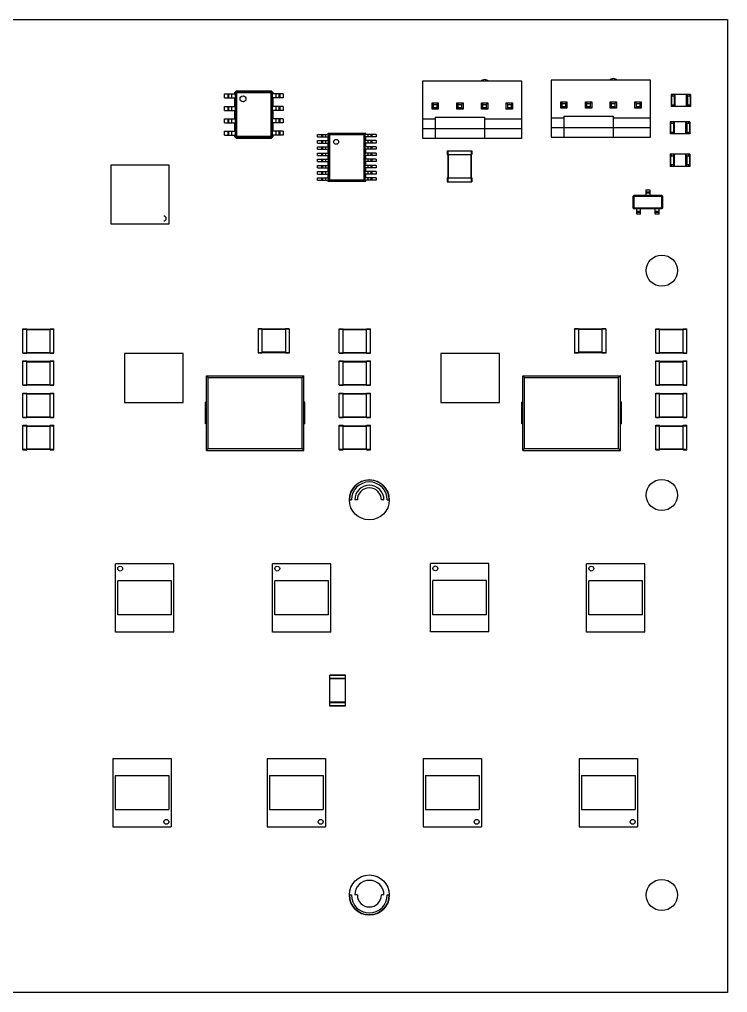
# Model space of a CAD drawing. Header units: millimetres. Extents: x 66 to 215, y -125 to -25.
# Drawn here: x 142.1 to 214.8, y -125 to -25.2 of the extents above; entities that cross this region are included whole.
import ezdxf

# ---------------------------------------------------------------- set-up
doc = ezdxf.new("R2010")
doc.units = ezdxf.units.MM

msp = doc.modelspace()

# ---------------------------------------------------------------- linework, layer by layer
at = {"color": 7, "linetype": 'Continuous', "lineweight": 25}
for p, q in [((74.75, -25.25), (214.75, -25.25)), ((214.75, -25.25), (214.75, -125)), ((193.66, -31.585), (183.46, -31.585)), ((183.46, -31.585), (183.46, -37.425)), ((193.66, -37.425), (193.66, -31.585)), ((196.66, -31.485), (196.66, -37.325)), ((206.86, -31.485), (196.66, -31.485)), ((206.86, -37.325), (206.86, -31.485)), ((163.15, -32.89), (164.275, -32.89)), ((163.15, -33.3), (163.15, -32.89)), ((163.5, -33.3), (163.5, -32.89)), ((163.6, -33.3), (163.6, -32.89)), ((163.9, -33.3), (163.9, -32.89)), ((164.2, -32.725), (164.375, -32.55)), ((164.2, -32.725), (164.39, -32.82)), ((164.2, -32.89), (164.2, -32.725)), ((164.275, -32.763), (164.412, -32.625)), ((164.275, -37.237), (164.275, -32.763)), ((164.375, -32.55), (164.47, -32.74)), ((164.375, -32.55), (167.925, -32.55)), ((164.39, -32.82), (164.47, -32.74)), ((164.39, -37.18), (164.39, -32.82)), ((164.412, -32.625), (167.887, -32.625)), ((164.47, -32.74), (167.83, -32.74)), ((167.925, -32.55), (167.83, -32.74)), ((167.83, -32.74), (167.91, -32.82)), ((167.887, -32.625), (168.025, -32.763)), ((168.1, -32.725), (167.91, -32.82)), ((167.91, -32.82), (167.91, -37.18)), ((167.925, -32.55), (168.1, -32.725)), ((168.025, -32.763), (168.025, -37.237)), ((169.15, -32.89), (168.025, -32.89)), ((168.1, -32.725), (168.1, -32.89)), ((168.4, -32.89), (168.4, -33.3)), ((168.7, -32.89), (168.7, -33.3)), ((168.8, -32.89), (168.8, -33.3)), ((169.15, -32.89), (169.15, -33.3)), ((163.15, -33.3), (164.275, -33.3)), ((164.2, -34.16), (164.2, -33.3)), ((169.15, -33.3), (168.025, -33.3)), ((168.1, -33.3), (168.1, -34.16)), ((184.43, -33.805), (184.58, -33.955)), ((184.43, -33.805), (185.07, -33.805)), ((184.43, -34.445), (184.43, -33.805)), ((185.07, -33.805), (184.92, -33.955)), ((185.07, -33.805), (185.07, -34.445)), ((186.97, -33.805), (187.12, -33.955)), ((186.97, -33.805), (187.61, -33.805)), ((186.97, -34.445), (186.97, -33.805)), ((187.61, -33.805), (187.46, -33.955)), ((187.61, -33.805), (187.61, -34.445)), ((189.51, -34.445), (189.51, -33.805)), ((189.51, -33.805), (189.66, -33.955)), ((189.51, -33.805), (190.15, -33.805)), ((190.15, -33.805), (190, -33.955)), ((190.15, -33.805), (190.15, -34.445)), ((192.05, -33.805), (192.2, -33.955)), ((192.05, -33.805), (192.69, -33.805)), ((192.05, -34.445), (192.05, -33.805)), ((192.69, -33.805), (192.54, -33.955)), ((192.69, -33.805), (192.69, -34.445)), ((197.63, -34.345), (197.63, -33.705)), ((197.63, -33.705), (197.78, -33.855)), ((197.63, -33.705), (198.27, -33.705)), ((197.78, -34.195), (197.78, -33.855)), ((197.78, -33.855), (198.12, -33.855)), ((198.27, -33.705), (198.12, -33.855)), ((198.12, -33.855), (198.12, -34.195)), ((198.27, -33.705), (198.27, -34.345)), ((200.17, -33.705), (200.32, -33.855)), ((200.17, -33.705), (200.81, -33.705)), ((200.17, -34.345), (200.17, -33.705)), ((200.32, -33.855), (200.66, -33.855)), ((200.32, -34.195), (200.32, -33.855)), ((200.81, -33.705), (200.66, -33.855)), ((200.66, -33.855), (200.66, -34.195)), ((200.81, -33.705), (200.81, -34.345)), ((202.71, -33.705), (202.86, -33.855)), ((202.71, -33.705), (203.35, -33.705)), ((202.71, -34.345), (202.71, -33.705)), ((202.86, -33.855), (203.2, -33.855)), ((202.86, -34.195), (202.86, -33.855)), ((203.35, -33.705), (203.2, -33.855)), ((203.2, -33.855), (203.2, -34.195)), ((203.35, -33.705), (203.35, -34.345)), ((205.25, -33.705), (205.4, -33.855)), ((205.25, -33.705), (205.89, -33.705)), ((205.25, -34.345), (205.25, -33.705)), ((205.4, -33.855), (205.74, -33.855)), ((205.4, -34.195), (205.4, -33.855)), ((205.89, -33.705), (205.74, -33.855)), ((205.74, -33.855), (205.74, -34.195)), ((205.89, -33.705), (205.89, -34.345)), ((210.95, -32.935), (208.95, -32.935)), ((208.95, -32.935), (208.95, -34.185)), ((208.985, -32.935), (208.985, -34.185)), ((209.037, -32.935), (209.037, -33.091)), ((209.037, -33.091), (209.3, -33.091)), ((209.265, -33.091), (209.265, -34.029)), ((209.3, -34.185), (209.3, -32.935)), ((209.365, -34.185), (209.365, -32.935)), ((210.535, -34.185), (210.535, -32.935)), ((210.6, -32.935), (210.6, -34.185)), ((210.6, -33.091), (210.863, -33.091)), ((210.635, -33.091), (210.635, -34.029)), ((210.863, -33.091), (210.863, -32.935)), ((210.915, -32.935), (210.915, -34.185)), ((210.95, -32.935), (210.95, -34.185)), ((163.15, -34.16), (164.275, -34.16)), ((163.15, -34.57), (163.15, -34.16)), ((163.15, -34.57), (164.275, -34.57)), ((163.5, -34.57), (163.5, -34.16)), ((163.6, -34.57), (163.6, -34.16)), ((163.9, -34.57), (163.9, -34.16)), ((164.2, -35.43), (164.2, -34.57)), ((169.15, -34.16), (168.025, -34.16)), ((169.15, -34.57), (168.025, -34.57)), ((168.1, -34.57), (168.1, -35.43)), ((168.4, -34.16), (168.4, -34.57)), ((168.7, -34.16), (168.7, -34.57)), ((168.8, -34.16), (168.8, -34.57)), ((169.15, -34.16), (169.15, -34.57)), ((184.43, -34.445), (184.58, -34.295)), ((185.07, -34.445), (184.43, -34.445)), ((184.58, -33.955), (184.92, -33.955)), ((184.58, -34.295), (184.58, -33.955)), ((184.92, -34.295), (184.58, -34.295)), ((184.92, -33.955), (184.92, -34.295)), ((185.07, -34.445), (184.92, -34.295)), ((186.97, -34.445), (187.12, -34.295)), ((187.61, -34.445), (186.97, -34.445)), ((187.12, -33.955), (187.46, -33.955)), ((187.12, -34.295), (187.12, -33.955)), ((187.46, -34.295), (187.12, -34.295)), ((187.46, -33.955), (187.46, -34.295)), ((187.61, -34.445), (187.46, -34.295)), ((189.51, -34.445), (189.66, -34.295)), ((190.15, -34.445), (189.51, -34.445)), ((189.66, -34.295), (189.66, -33.955)), ((189.66, -33.955), (190, -33.955)), ((190, -34.295), (189.66, -34.295)), ((190, -33.955), (190, -34.295)), ((190.15, -34.445), (190, -34.295)), ((192.05, -34.445), (192.2, -34.295)), ((192.69, -34.445), (192.05, -34.445)), ((192.2, -34.295), (192.2, -33.955)), ((192.2, -33.955), (192.54, -33.955)), ((192.54, -34.295), (192.2, -34.295)), ((192.54, -33.955), (192.54, -34.295)), ((192.69, -34.445), (192.54, -34.295)), ((197.63, -34.345), (197.78, -34.195)), ((198.27, -34.345), (197.63, -34.345)), ((198.12, -34.195), (197.78, -34.195)), ((198.27, -34.345), (198.12, -34.195)), ((200.17, -34.345), (200.32, -34.195)), ((200.81, -34.345), (200.17, -34.345)), ((200.66, -34.195), (200.32, -34.195)), ((200.81, -34.345), (200.66, -34.195)), ((202.71, -34.345), (202.86, -34.195)), ((203.35, -34.345), (202.71, -34.345)), ((203.2, -34.195), (202.86, -34.195)), ((203.35, -34.345), (203.2, -34.195)), ((205.25, -34.345), (205.4, -34.195)), ((205.89, -34.345), (205.25, -34.345)), ((205.74, -34.195), (205.4, -34.195)), ((205.89, -34.345), (205.74, -34.195)), ((210.95, -34.185), (208.95, -34.185)), ((209.3, -34.029), (209.037, -34.029)), ((209.037, -34.029), (209.037, -34.185)), ((210.863, -34.029), (210.6, -34.029)), ((210.863, -34.185), (210.863, -34.029)), ((163.15, -35.43), (164.275, -35.43)), ((163.15, -35.84), (163.15, -35.43)), ((163.15, -35.84), (164.275, -35.84)), ((163.5, -35.84), (163.5, -35.43)), ((163.6, -35.84), (163.6, -35.43)), ((163.9, -35.84), (163.9, -35.43)), ((164.2, -36.7), (164.2, -35.84)), ((169.15, -35.43), (168.025, -35.43)), ((169.15, -35.84), (168.025, -35.84)), ((168.1, -35.84), (168.1, -36.7)), ((168.4, -35.43), (168.4, -35.84)), ((168.7, -35.43), (168.7, -35.84)), ((168.8, -35.43), (168.8, -35.84)), ((169.15, -35.43), (169.15, -35.84)), ((183.46, -35.425), (184.75, -35.425)), ((184.75, -35.275), (184.75, -37.425)), ((184.75, -35.275), (189.83, -35.275)), ((189.83, -35.275), (189.83, -37.425)), ((189.83, -35.425), (193.66, -35.425)), ((196.66, -35.325), (197.95, -35.325)), ((197.95, -35.175), (203.03, -35.175)), ((197.95, -35.175), (197.95, -37.325)), ((203.03, -35.175), (203.03, -37.325)), ((203.03, -35.325), (206.86, -35.325)), ((210.878, -35.729), (208.878, -35.729)), ((208.878, -35.729), (208.878, -36.979)), ((208.913, -35.729), (208.913, -36.979)), ((208.965, -35.729), (208.965, -35.885)), ((208.965, -35.885), (209.228, -35.885)), ((209.193, -35.885), (209.193, -36.823)), ((209.228, -36.979), (209.228, -35.729)), ((209.293, -36.979), (209.293, -35.729)), ((210.463, -36.979), (210.463, -35.729)), ((210.528, -35.729), (210.528, -36.979)), ((210.528, -35.885), (210.791, -35.885)), ((210.563, -35.885), (210.563, -36.823)), ((210.791, -35.885), (210.791, -35.729)), ((210.843, -35.729), (210.843, -36.979)), ((210.878, -35.729), (210.878, -36.979)), ((163.15, -36.7), (164.275, -36.7)), ((163.15, -37.11), (163.15, -36.7)), ((163.5, -37.11), (163.5, -36.7)), ((163.6, -37.11), (163.6, -36.7)), ((163.9, -37.11), (163.9, -36.7)), ((169.15, -36.7), (168.025, -36.7)), ((168.4, -36.7), (168.4, -37.11)), ((168.7, -36.7), (168.7, -37.11)), ((168.8, -36.7), (168.8, -37.11)), ((169.15, -36.7), (169.15, -37.11)), ((183.46, -36.425), (193.66, -36.425)), ((196.66, -36.325), (206.86, -36.325)), ((209.228, -36.823), (208.965, -36.823)), ((208.965, -36.823), (208.965, -36.979)), ((210.791, -36.823), (210.528, -36.823)), ((210.791, -36.979), (210.791, -36.823)), ((163.15, -37.11), (164.275, -37.11)), ((164.2, -37.275), (164.2, -37.11)), ((164.2, -37.275), (164.39, -37.18)), ((164.375, -37.45), (164.2, -37.275)), ((164.412, -37.375), (164.275, -37.237)), ((164.375, -37.45), (164.47, -37.26)), ((167.925, -37.45), (164.375, -37.45)), ((164.47, -37.26), (164.39, -37.18)), ((167.887, -37.375), (164.412, -37.375)), ((167.83, -37.26), (164.47, -37.26)), ((167.91, -37.18), (167.83, -37.26)), ((167.925, -37.45), (167.83, -37.26)), ((168.025, -37.237), (167.887, -37.375)), ((168.1, -37.275), (167.91, -37.18)), ((168.1, -37.275), (167.925, -37.45)), ((169.15, -37.11), (168.025, -37.11)), ((168.1, -37.11), (168.1, -37.275)), ((172.688, -37.035), (173.787, -37.035)), ((172.688, -37.285), (172.688, -37.035)), ((172.688, -37.285), (173.787, -37.285)), ((172.688, -37.67), (173.787, -37.67)), ((172.688, -37.92), (172.688, -37.67)), ((173.118, -37.285), (173.118, -37.035)), ((173.118, -37.92), (173.118, -37.67)), ((173.218, -37.285), (173.218, -37.035)), ((173.218, -37.92), (173.218, -37.67)), ((173.537, -37.285), (173.537, -37.035)), ((173.537, -37.92), (173.537, -37.67)), ((173.738, -36.932), (173.897, -37.092)), ((177.637, -36.932), (173.738, -36.932)), ((173.738, -36.932), (173.738, -37.035)), ((173.738, -37.285), (173.738, -37.67)), ((177.588, -36.983), (173.787, -36.983)), ((173.787, -36.983), (173.787, -41.782)), ((177.478, -37.092), (173.897, -37.092)), ((173.897, -37.092), (173.897, -41.673)), ((177.637, -36.932), (177.478, -37.092)), ((177.478, -41.673), (177.478, -37.092)), ((177.588, -41.782), (177.588, -36.983)), ((178.688, -37.035), (177.588, -37.035)), ((178.688, -37.285), (177.588, -37.285)), ((178.688, -37.67), (177.588, -37.67)), ((177.637, -37.035), (177.637, -36.932)), ((177.637, -37.67), (177.637, -37.285)), ((177.838, -37.035), (177.838, -37.285)), ((177.838, -37.67), (177.838, -37.92)), ((178.157, -37.035), (178.157, -37.285)), ((178.157, -37.67), (178.157, -37.92)), ((178.257, -37.035), (178.257, -37.285)), ((178.257, -37.67), (178.257, -37.92)), ((178.688, -37.035), (178.688, -37.285)), ((178.688, -37.67), (178.688, -37.92)), ((183.46, -37.425), (193.66, -37.425)), ((196.66, -37.325), (206.86, -37.325)), ((210.878, -36.979), (208.878, -36.979)), ((172.688, -37.92), (173.787, -37.92)), ((172.688, -38.305), (173.787, -38.305)), ((172.688, -38.555), (172.688, -38.305)), ((172.688, -38.555), (173.787, -38.555)), ((173.118, -38.555), (173.118, -38.305)), ((173.218, -38.555), (173.218, -38.305)), ((173.537, -38.555), (173.537, -38.305)), ((173.738, -37.92), (173.738, -38.305)), ((173.738, -38.555), (173.738, -38.94)), ((178.688, -37.92), (177.588, -37.92)), ((178.688, -38.305), (177.588, -38.305)), ((178.688, -38.555), (177.588, -38.555)), ((177.637, -38.305), (177.637, -37.92)), ((177.637, -38.94), (177.637, -38.555)), ((177.838, -38.305), (177.838, -38.555)), ((178.157, -38.305), (178.157, -38.555)), ((178.257, -38.305), (178.257, -38.555)), ((178.688, -38.305), (178.688, -38.555)), ((186, -38.7), (188.5, -38.7)), ((186, -38.7), (186, -39.1)), ((186.04, -38.7), (186.04, -41.9)), ((188.46, -38.7), (188.46, -41.9)), ((188.5, -38.7), (188.5, -39.1)), ((172.688, -38.94), (173.787, -38.94)), ((172.688, -39.19), (172.688, -38.94)), ((172.688, -39.19), (173.787, -39.19)), ((172.688, -39.575), (173.787, -39.575)), ((172.688, -39.825), (172.688, -39.575)), ((172.688, -39.825), (173.787, -39.825)), ((173.118, -39.19), (173.118, -38.94)), ((173.118, -39.825), (173.118, -39.575)), ((173.218, -39.19), (173.218, -38.94)), ((173.218, -39.825), (173.218, -39.575)), ((173.537, -39.19), (173.537, -38.94)), ((173.537, -39.825), (173.537, -39.575)), ((173.738, -39.19), (173.738, -39.575)), ((173.738, -39.825), (173.738, -40.21)), ((178.688, -38.94), (177.588, -38.94)), ((178.688, -39.19), (177.588, -39.19)), ((178.688, -39.575), (177.588, -39.575)), ((178.688, -39.825), (177.588, -39.825)), ((177.637, -39.575), (177.637, -39.19)), ((177.637, -40.21), (177.637, -39.825)), ((177.838, -38.94), (177.838, -39.19)), ((177.838, -39.575), (177.838, -39.825)), ((178.157, -38.94), (178.157, -39.19)), ((178.157, -39.575), (178.157, -39.825)), ((178.257, -38.94), (178.257, -39.19)), ((178.257, -39.575), (178.257, -39.825)), ((178.688, -38.94), (178.688, -39.19)), ((178.688, -39.575), (178.688, -39.825)), ((186, -39.1), (188.5, -39.1)), ((186.08, -39.1), (186.08, -41.5)), ((188.42, -39.1), (188.42, -41.5)), ((208.878, -39.075), (208.878, -40.325)), ((210.878, -39.075), (208.878, -39.075)), ((208.913, -39.075), (208.913, -40.325)), ((208.965, -39.075), (208.965, -39.231)), ((208.965, -39.231), (209.228, -39.231)), ((209.193, -39.231), (209.193, -40.169)), ((209.228, -40.325), (209.228, -39.075)), ((209.293, -40.325), (209.293, -39.075)), ((210.463, -40.325), (210.463, -39.075)), ((210.528, -39.075), (210.528, -40.325)), ((210.528, -39.231), (210.791, -39.231)), ((210.563, -39.231), (210.563, -40.169)), ((210.791, -39.231), (210.791, -39.075)), ((210.843, -39.075), (210.843, -40.325)), ((210.878, -39.075), (210.878, -40.325)), ((151.465, -40.2), (151.465, -46.2)), ((157.465, -40.2), (151.465, -40.2)), ((157.465, -46.2), (157.465, -40.2)), ((172.688, -40.21), (173.787, -40.21)), ((172.688, -40.46), (172.688, -40.21)), ((172.688, -40.46), (173.787, -40.46)), ((172.688, -40.845), (173.787, -40.845)), ((172.688, -41.095), (172.688, -40.845)), ((173.118, -40.46), (173.118, -40.21)), ((173.118, -41.095), (173.118, -40.845)), ((173.218, -40.46), (173.218, -40.21)), ((173.218, -41.095), (173.218, -40.845)), ((173.537, -40.46), (173.537, -40.21)), ((173.537, -41.095), (173.537, -40.845)), ((173.738, -40.46), (173.738, -40.845)), ((178.688, -40.21), (177.588, -40.21)), ((178.688, -40.46), (177.588, -40.46)), ((178.688, -40.845), (177.588, -40.845)), ((177.637, -40.845), (177.637, -40.46)), ((177.838, -40.21), (177.838, -40.46)), ((177.838, -40.845), (177.838, -41.095)), ((178.157, -40.21), (178.157, -40.46)), ((178.157, -40.845), (178.157, -41.095)), ((178.257, -40.21), (178.257, -40.46)), ((178.257, -40.845), (178.257, -41.095)), ((178.688, -40.21), (178.688, -40.46)), ((178.688, -40.845), (178.688, -41.095)), ((210.878, -40.325), (208.878, -40.325)), ((209.228, -40.169), (208.965, -40.169)), ((208.965, -40.169), (208.965, -40.325)), ((210.791, -40.169), (210.528, -40.169)), ((210.791, -40.325), (210.791, -40.169)), ((172.688, -41.095), (173.787, -41.095)), ((172.688, -41.48), (173.787, -41.48)), ((172.688, -41.73), (172.688, -41.48)), ((172.688, -41.73), (173.787, -41.73)), ((173.118, -41.73), (173.118, -41.48)), ((173.218, -41.73), (173.218, -41.48)), ((173.537, -41.73), (173.537, -41.48)), ((173.738, -41.095), (173.738, -41.48)), ((173.738, -41.833), (173.897, -41.673)), ((173.738, -41.73), (173.738, -41.833)), ((173.738, -41.833), (177.637, -41.833)), ((173.787, -41.782), (177.588, -41.782)), ((173.897, -41.673), (177.478, -41.673)), ((177.637, -41.833), (177.478, -41.673)), ((178.688, -41.095), (177.588, -41.095)), ((178.688, -41.48), (177.588, -41.48)), ((178.688, -41.73), (177.588, -41.73)), ((177.637, -41.48), (177.637, -41.095)), ((177.637, -41.833), (177.637, -41.73)), ((177.838, -41.48), (177.838, -41.73)), ((178.157, -41.48), (178.157, -41.73)), ((178.257, -41.48), (178.257, -41.73)), ((178.688, -41.48), (178.688, -41.73)), ((186, -41.5), (186, -41.9)), ((186, -41.5), (188.5, -41.5)), ((188.5, -41.5), (188.5, -41.9)), ((186, -41.9), (188.5, -41.9)), ((206.376, -42.724), (206.376, -43.299)), ((206.376, -42.724), (206.776, -42.724)), ((206.776, -42.724), (206.776, -43.299)), ((205.076, -43.369), (205.171, -43.274)), ((205.076, -43.369), (205.168, -43.415)), ((205.076, -44.579), (205.076, -43.369)), ((205.101, -43.382), (205.184, -43.299)), ((205.101, -44.566), (205.101, -43.382)), ((205.168, -43.415), (205.217, -43.366)), ((205.168, -44.533), (205.168, -43.415)), ((205.171, -43.274), (205.217, -43.366)), ((205.171, -43.274), (207.981, -43.274)), ((205.184, -43.299), (207.969, -43.299)), ((205.217, -43.366), (207.935, -43.366)), ((206.376, -42.924), (206.776, -42.924)), ((206.376, -43.024), (206.776, -43.024)), ((207.981, -43.274), (207.935, -43.366)), ((207.935, -43.366), (207.984, -43.415)), ((207.969, -43.299), (208.051, -43.382)), ((207.981, -43.274), (208.076, -43.369)), ((208.076, -43.369), (207.984, -43.415)), ((207.984, -43.415), (207.984, -44.533)), ((208.051, -43.382), (208.051, -44.566)), ((208.076, -43.369), (208.076, -44.579)), ((205.076, -44.579), (205.168, -44.533)), ((205.171, -44.674), (205.076, -44.579)), ((205.184, -44.649), (205.101, -44.566)), ((205.217, -44.582), (205.168, -44.533)), ((205.171, -44.674), (205.217, -44.582)), ((207.981, -44.674), (205.171, -44.674)), ((207.969, -44.649), (205.184, -44.649)), ((207.935, -44.582), (205.217, -44.582)), ((205.426, -45.224), (205.426, -44.649)), ((205.826, -45.224), (205.826, -44.649)), ((207.326, -45.224), (207.326, -44.649)), ((207.726, -45.224), (207.726, -44.649)), ((207.984, -44.533), (207.935, -44.582)), ((207.981, -44.674), (207.935, -44.582)), ((208.051, -44.566), (207.969, -44.649)), ((208.076, -44.579), (207.981, -44.674)), ((208.076, -44.579), (207.984, -44.533)), ((205.826, -44.924), (205.426, -44.924)), ((205.826, -45.024), (205.426, -45.024)), ((205.826, -45.224), (205.426, -45.224)), ((207.726, -44.924), (207.326, -44.924)), ((207.726, -45.024), (207.326, -45.024)), ((207.726, -45.224), (207.326, -45.224)), ((151.465, -46.2), (157.465, -46.2)), ((142.447, -56.955), (142.847, -56.955)), ((142.447, -59.455), (142.447, -56.955)), ((142.447, -56.995), (145.647, -56.995)), ((142.847, -59.455), (142.847, -56.955)), ((142.847, -57.035), (145.247, -57.035)), ((145.247, -59.455), (145.247, -56.955)), ((145.247, -56.955), (145.647, -56.955)), ((145.647, -59.455), (145.647, -56.955)), ((166.583, -56.95), (166.583, -59.45)), ((166.983, -56.95), (166.583, -56.95)), ((169.783, -56.99), (166.583, -56.99)), ((166.983, -56.95), (166.983, -59.45)), ((169.383, -57.03), (166.983, -57.03)), ((169.383, -56.95), (169.383, -59.45)), ((169.783, -56.95), (169.383, -56.95)), ((169.783, -56.95), (169.783, -59.45)), ((174.913, -59.455), (174.913, -56.955)), ((174.913, -56.955), (175.313, -56.955)), ((174.913, -56.995), (178.113, -56.995)), ((175.313, -59.455), (175.313, -56.955)), ((175.313, -57.035), (177.713, -57.035)), ((177.713, -56.955), (178.113, -56.955)), ((177.713, -59.455), (177.713, -56.955)), ((178.113, -59.455), (178.113, -56.955)), ((199.05, -56.95), (199.05, -59.45)), ((199.45, -56.95), (199.05, -56.95)), ((202.25, -56.99), (199.05, -56.99)), ((199.45, -56.95), (199.45, -59.45)), ((201.85, -57.03), (199.45, -57.03)), ((201.85, -56.95), (201.85, -59.45)), ((202.25, -56.95), (201.85, -56.95)), ((202.25, -56.95), (202.25, -59.45)), ((207.38, -56.955), (207.78, -56.955)), ((207.38, -59.455), (207.38, -56.955)), ((207.38, -56.995), (210.58, -56.995)), ((207.78, -59.455), (207.78, -56.955)), ((207.78, -57.035), (210.18, -57.035)), ((210.18, -59.455), (210.18, -56.955)), ((210.18, -56.955), (210.58, -56.955)), ((210.58, -59.455), (210.58, -56.955)), ((142.447, -59.415), (145.647, -59.415)), ((142.447, -59.455), (142.847, -59.455)), ((142.847, -59.375), (145.247, -59.375)), ((145.247, -59.455), (145.647, -59.455)), ((158.883, -59.5), (152.883, -59.5)), ((152.883, -59.5), (152.883, -64.5)), ((158.883, -64.5), (158.883, -59.5)), ((169.783, -59.41), (166.583, -59.41)), ((166.983, -59.45), (166.583, -59.45)), ((169.383, -59.37), (166.983, -59.37)), ((169.783, -59.45), (169.383, -59.45)), ((174.913, -59.415), (178.113, -59.415)), ((174.913, -59.455), (175.313, -59.455)), ((175.313, -59.375), (177.713, -59.375)), ((177.713, -59.455), (178.113, -59.455)), ((185.35, -59.5), (185.35, -64.5)), ((191.35, -59.5), (185.35, -59.5)), ((191.35, -64.5), (191.35, -59.5)), ((202.25, -59.41), (199.05, -59.41)), ((199.45, -59.45), (199.05, -59.45)), ((201.85, -59.37), (199.45, -59.37)), ((202.25, -59.45), (201.85, -59.45)), ((207.38, -59.415), (210.58, -59.415)), ((207.38, -59.455), (207.78, -59.455)), ((207.78, -59.375), (210.18, -59.375)), ((210.18, -59.455), (210.58, -59.455)), ((142.447, -62.75), (142.447, -60.25)), ((142.447, -60.25), (142.847, -60.25)), ((142.447, -60.29), (145.647, -60.29)), ((142.847, -62.75), (142.847, -60.25)), ((142.847, -60.33), (145.247, -60.33)), ((145.247, -62.75), (145.247, -60.25)), ((145.247, -60.25), (145.647, -60.25)), ((145.647, -62.75), (145.647, -60.25)), ((174.913, -62.75), (174.913, -60.25)), ((174.913, -60.25), (175.313, -60.25)), ((174.913, -60.29), (178.113, -60.29)), ((175.313, -62.75), (175.313, -60.25)), ((175.313, -60.33), (177.713, -60.33)), ((177.713, -60.25), (178.113, -60.25)), ((177.713, -62.75), (177.713, -60.25)), ((178.113, -62.75), (178.113, -60.25)), ((207.38, -60.25), (207.78, -60.25)), ((207.38, -62.75), (207.38, -60.25)), ((207.38, -60.29), (210.58, -60.29)), ((207.78, -62.75), (207.78, -60.25)), ((207.78, -60.33), (210.18, -60.33)), ((210.18, -62.75), (210.18, -60.25)), ((210.18, -60.25), (210.58, -60.25)), ((210.58, -62.75), (210.58, -60.25)), ((161.278, -69.425), (161.278, -61.775)), ((161.278, -61.775), (161.466, -61.962)), ((161.278, -61.775), (171.288, -61.775)), ((171.288, -61.775), (171.101, -61.962)), ((171.288, -69.425), (171.288, -61.775)), ((193.745, -61.775), (193.933, -61.962)), ((193.745, -61.775), (203.755, -61.775)), ((193.745, -69.425), (193.745, -61.775)), ((203.755, -61.775), (203.567, -61.962)), ((203.755, -69.425), (203.755, -61.775)), ((142.447, -62.71), (145.647, -62.71)), ((142.447, -62.75), (142.847, -62.75)), ((142.847, -62.67), (145.247, -62.67)), ((145.247, -62.75), (145.647, -62.75)), ((161.466, -69.237), (161.466, -61.962)), ((161.466, -61.962), (171.101, -61.962)), ((171.101, -69.237), (171.101, -61.962)), ((174.913, -62.71), (178.113, -62.71)), ((174.913, -62.75), (175.313, -62.75)), ((175.313, -62.67), (177.713, -62.67)), ((177.713, -62.75), (178.113, -62.75)), ((193.933, -61.962), (203.567, -61.962)), ((193.933, -69.237), (193.933, -61.962)), ((203.567, -69.237), (203.567, -61.962)), ((207.38, -62.71), (210.58, -62.71)), ((207.38, -62.75), (207.78, -62.75)), ((207.78, -62.67), (210.18, -62.67)), ((210.18, -62.75), (210.58, -62.75)), ((142.447, -63.552), (142.847, -63.552)), ((142.447, -66.052), (142.447, -63.552)), ((142.447, -63.592), (145.647, -63.592)), ((142.847, -66.052), (142.847, -63.552)), ((142.847, -63.632), (145.247, -63.632)), ((145.247, -63.552), (145.647, -63.552)), ((145.247, -66.052), (145.247, -63.552)), ((145.647, -66.052), (145.647, -63.552)), ((174.913, -63.552), (175.313, -63.552)), ((174.913, -66.052), (174.913, -63.552)), ((174.913, -63.592), (178.113, -63.592)), ((175.313, -66.052), (175.313, -63.552)), ((175.313, -63.632), (177.713, -63.632)), ((177.713, -63.552), (178.113, -63.552)), ((177.713, -66.052), (177.713, -63.552)), ((178.113, -66.052), (178.113, -63.552)), ((207.38, -63.552), (207.78, -63.552)), ((207.38, -66.052), (207.38, -63.552)), ((207.38, -63.592), (210.58, -63.592)), ((207.78, -66.052), (207.78, -63.552)), ((207.78, -63.632), (210.18, -63.632)), ((210.18, -63.552), (210.58, -63.552)), ((210.18, -66.052), (210.18, -63.552)), ((210.58, -66.052), (210.58, -63.552)), ((152.883, -64.5), (158.883, -64.5)), ((161.178, -66.705), (161.178, -64.495)), ((171.388, -66.705), (171.388, -64.495)), ((185.35, -64.5), (191.35, -64.5)), ((193.645, -66.705), (193.645, -64.495)), ((203.855, -66.705), (203.855, -64.495)), ((142.447, -66.012), (145.647, -66.012)), ((142.447, -66.052), (142.847, -66.052)), ((142.847, -65.972), (145.247, -65.972)), ((145.247, -66.052), (145.647, -66.052)), ((174.913, -66.012), (178.113, -66.012)), ((174.913, -66.052), (175.313, -66.052)), ((175.313, -65.972), (177.713, -65.972)), ((177.713, -66.052), (178.113, -66.052)), ((207.38, -66.012), (210.58, -66.012)), ((207.38, -66.052), (207.78, -66.052)), ((207.78, -65.972), (210.18, -65.972)), ((210.18, -66.052), (210.58, -66.052)), ((142.447, -66.854), (142.847, -66.854)), ((142.447, -69.354), (142.447, -66.854)), ((142.447, -66.894), (145.647, -66.894)), ((142.847, -69.354), (142.847, -66.854)), ((142.847, -66.934), (145.247, -66.934)), ((145.247, -66.854), (145.647, -66.854)), ((145.247, -69.354), (145.247, -66.854)), ((145.647, -69.354), (145.647, -66.854)), ((174.913, -66.854), (175.313, -66.854)), ((174.913, -69.354), (174.913, -66.854)), ((174.913, -66.894), (178.113, -66.894)), ((175.313, -69.354), (175.313, -66.854)), ((175.313, -66.934), (177.713, -66.934)), ((177.713, -66.854), (178.113, -66.854)), ((177.713, -69.354), (177.713, -66.854)), ((178.113, -69.354), (178.113, -66.854)), ((207.38, -66.854), (207.78, -66.854)), ((207.38, -69.354), (207.38, -66.854)), ((207.38, -66.894), (210.58, -66.894)), ((207.78, -69.354), (207.78, -66.854)), ((207.78, -66.934), (210.18, -66.934)), ((210.18, -69.354), (210.18, -66.854)), ((210.18, -66.854), (210.58, -66.854)), ((210.58, -69.354), (210.58, -66.854)), ((142.447, -69.314), (145.647, -69.314)), ((142.447, -69.354), (142.847, -69.354)), ((142.847, -69.274), (145.247, -69.274)), ((145.247, -69.354), (145.647, -69.354)), ((161.278, -69.425), (161.466, -69.237)), ((161.278, -69.425), (171.288, -69.425)), ((161.466, -69.237), (171.101, -69.237)), ((171.288, -69.425), (171.101, -69.237)), ((174.913, -69.314), (178.113, -69.314)), ((174.913, -69.354), (175.313, -69.354)), ((175.313, -69.274), (177.713, -69.274)), ((177.713, -69.354), (178.113, -69.354)), ((193.745, -69.425), (193.933, -69.237)), ((193.745, -69.425), (203.755, -69.425)), ((193.933, -69.237), (203.567, -69.237)), ((203.755, -69.425), (203.567, -69.237)), ((207.38, -69.314), (210.58, -69.314)), ((207.38, -69.354), (207.78, -69.354)), ((207.78, -69.274), (210.18, -69.274)), ((210.18, -69.354), (210.58, -69.354)), ((175.955, -74.5), (176.16, -74.5)), ((176.77, -74.5), (176.5, -74.5)), ((179.5, -74.5), (179.23, -74.5)), ((179.84, -74.5), (180.045, -74.5)), ((151.941, -88.042), (151.941, -81.042)), ((157.941, -81.042), (151.941, -81.042)), ((157.941, -88.042), (157.941, -81.042)), ((168.052, -88.042), (168.052, -81.042)), ((174.052, -81.042), (168.052, -81.042)), ((174.052, -88.042), (174.052, -81.042)), ((184.271, -88.022), (184.271, -81.022)), ((190.271, -81.022), (184.271, -81.022)), ((190.271, -88.022), (190.271, -81.022)), ((206.274, -81.042), (200.274, -81.042)), ((200.274, -88.042), (200.274, -81.042)), ((206.274, -88.042), (206.274, -81.042)), ((157.691, -82.792), (152.191, -82.792)), ((152.191, -86.292), (152.191, -82.792)), ((157.691, -86.292), (157.691, -82.792)), ((173.802, -82.792), (168.302, -82.792)), ((168.302, -86.292), (168.302, -82.792)), ((173.802, -86.292), (173.802, -82.792)), ((184.521, -86.272), (184.521, -82.772)), ((190.021, -82.772), (184.521, -82.772)), ((190.021, -86.272), (190.021, -82.772)), ((200.524, -86.292), (200.524, -82.792)), ((206.024, -82.792), (200.524, -82.792)), ((206.024, -86.292), (206.024, -82.792)), ((157.691, -86.292), (152.191, -86.292)), ((173.802, -86.292), (168.302, -86.292)), ((190.021, -86.272), (184.521, -86.272)), ((206.024, -86.292), (200.524, -86.292)), ((157.941, -88.042), (151.941, -88.042)), ((174.052, -88.042), (168.052, -88.042)), ((190.271, -88.022), (184.271, -88.022)), ((206.274, -88.042), (200.274, -88.042)), ((175.55, -92.45), (173.95, -92.45)), ((173.95, -95.65), (173.95, -92.45)), ((175.55, -92.505), (173.95, -92.505)), ((175.55, -95.65), (175.55, -92.45)), ((175.55, -92.795), (173.95, -92.795)), ((175.55, -92.85), (173.95, -92.85)), ((175.55, -95.25), (173.95, -95.25)), ((175.55, -95.305), (173.95, -95.305)), ((175.55, -95.595), (173.95, -95.595)), ((175.55, -95.65), (173.95, -95.65)), ((151.673, -100.998), (151.673, -107.998)), ((151.673, -100.998), (157.673, -100.998)), ((157.673, -100.998), (157.673, -107.998)), ((167.508, -100.998), (167.508, -107.998)), ((167.508, -100.998), (173.508, -100.998)), ((173.508, -100.998), (173.508, -107.998)), ((183.51, -100.998), (189.51, -100.998)), ((183.51, -100.998), (183.51, -107.998)), ((189.51, -100.998), (189.51, -107.998)), ((199.512, -100.998), (199.512, -107.998)), ((199.512, -100.998), (205.512, -100.998)), ((205.512, -100.998), (205.512, -107.998)), ((151.923, -102.748), (157.423, -102.748)), ((151.923, -102.748), (151.923, -106.248)), ((157.423, -102.748), (157.423, -106.248)), ((167.758, -102.748), (167.758, -106.248)), ((167.758, -102.748), (173.258, -102.748)), ((173.258, -102.748), (173.258, -106.248)), ((183.76, -102.748), (183.76, -106.248)), ((183.76, -102.748), (189.26, -102.748)), ((189.26, -102.748), (189.26, -106.248)), ((199.762, -102.748), (199.762, -106.248)), ((199.762, -102.748), (205.262, -102.748)), ((205.262, -102.748), (205.262, -106.248)), ((151.923, -106.248), (157.423, -106.248)), ((167.758, -106.248), (173.258, -106.248)), ((183.76, -106.248), (189.26, -106.248)), ((199.762, -106.248), (205.262, -106.248)), ((151.673, -107.998), (157.673, -107.998)), ((167.508, -107.998), (173.508, -107.998)), ((183.51, -107.998), (189.51, -107.998)), ((199.512, -107.998), (205.512, -107.998)), ((175.955, -115), (176.16, -115)), ((176.77, -115), (176.5, -115)), ((179.5, -115), (179.23, -115)), ((179.84, -115), (180.045, -115)), ((214.75, -125), (74.75, -125))]:
    msp.add_line(p, q, dxfattribs=at)
for centre, radius in [((165.04, -33.39), 0.3), ((174.597, -37.792), 0.25), ((208, -51), 1.6), ((178, -74.5), 2.05), ((208, -74), 1.6), ((152.441, -81.542), 0.25), ((168.552, -81.542), 0.25), ((184.771, -81.522), 0.25), ((200.774, -81.542), 0.25), ((157.173, -107.498), 0.25), ((173.008, -107.498), 0.25), ((189.01, -107.498), 0.25), ((205.012, -107.498), 0.25), ((178, -115), 2.05), ((208, -115), 1.6)]:
    msp.add_circle(centre, radius, dxfattribs=at)
for centre, radius, start, end in [((189.83, -31.965), 0.55, 43.70211, 136.29789), ((203.03, -31.865), 0.55, 43.70211, 136.29789), ((156.92, -45.655), 0.25, 270, 90), ((178, -74.5), 2.045, 0, 180), ((178, -74.5), 1.84, 0, 180), ((178, -74.5), 1.5, 0, 180), ((178, -74.5), 1.23, 0, 180), ((178, -115), 1.5, 0, 180), ((178, -115), 2.045, 180, 0), ((178, -115), 1.84, 180, 0), ((178, -115), 1.23, 180, 0)]:
    msp.add_arc(centre, radius, start, end, dxfattribs=at)
for points in [[(161.278, -64.495), (161.255, -64.495), (161.227, -64.495), (161.188, -64.495), (161.178, -64.495), (161.178, -64.495)], [(171.388, -64.495), (171.388, -64.495), (171.379, -64.495), (171.34, -64.495), (171.312, -64.495), (171.288, -64.495)], [(193.745, -64.495), (193.721, -64.495), (193.694, -64.495), (193.655, -64.495), (193.645, -64.495), (193.645, -64.495)], [(203.855, -64.495), (203.855, -64.495), (203.845, -64.495), (203.806, -64.495), (203.779, -64.495), (203.755, -64.495)], [(161.278, -66.705), (161.255, -66.705), (161.227, -66.705), (161.188, -66.705), (161.178, -66.705), (161.178, -66.705)], [(171.388, -66.705), (171.388, -66.705), (171.379, -66.705), (171.34, -66.705), (171.312, -66.705), (171.288, -66.705)], [(193.745, -66.705), (193.721, -66.705), (193.694, -66.705), (193.655, -66.705), (193.645, -66.705), (193.645, -66.705)], [(203.855, -66.705), (203.855, -66.705), (203.845, -66.705), (203.806, -66.705), (203.779, -66.705), (203.755, -66.705)]]:
    msp.add_open_spline(points, degree=3, knots=[0, 0, 0, 0, 0.5, 0.5, 1, 1, 1, 1], dxfattribs=at)

doc.saveas('drawing.dxf')
